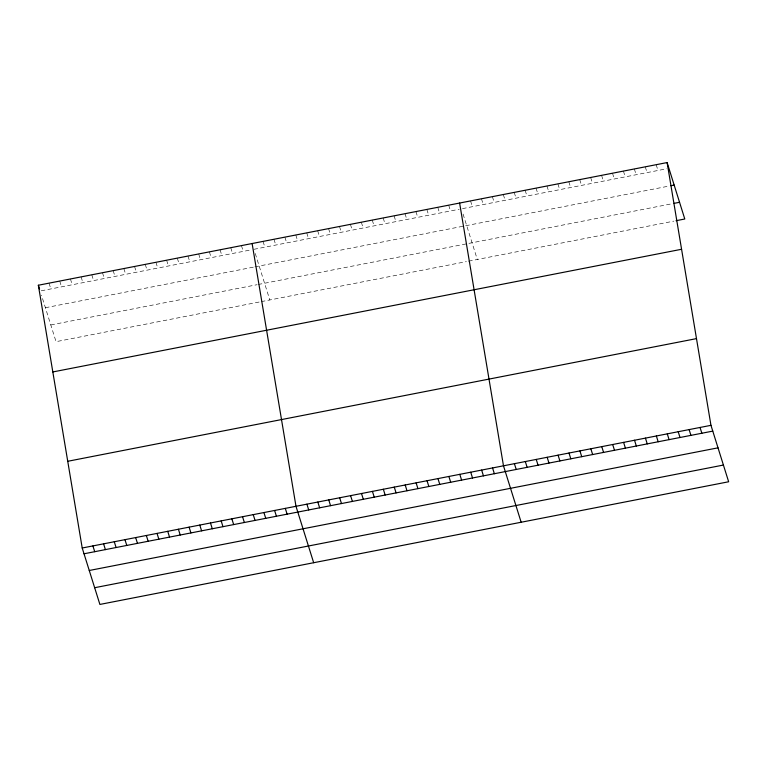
<?xml version="1.0" encoding="UTF-8"?>
<svg xmlns="http://www.w3.org/2000/svg" width="767" height="767" viewBox="0 0 767 767"><rect width="100%" height="100%" fill="white"/><g stroke="black" fill="none" stroke-linecap="round" stroke-linejoin="round"><path stroke-width="0.58" stroke-dasharray="3.83 2.88" d="M41.226 290.808L250.732 249.937M253.935 249.304L459.241 209.257M462.52 208.614L666.734 168.769M45.397 307.73L253.829 267.069M254.903 266.858L668.69 186.132M50.795 324.949L257.089 284.701M258.163 284.499L671.902 203.773M259.121 302.045L56.039 341.67L41.476 295.19M261.259 301.632L466.384 261.614M468.56 261.183L673.867 221.136M656.188 164.694L657.99 170.475M645.268 166.832L647.07 172.604M634.338 168.961L636.15 174.742M623.418 171.089L625.23 176.87M612.497 173.217L614.309 178.999M601.577 175.346L603.389 181.127M590.657 177.484L592.469 183.265M579.737 179.612L581.549 185.393M568.817 181.741L570.629 187.522M557.897 183.869L559.709 189.65M546.976 186.007L548.788 191.779M536.056 188.136L537.868 193.917M525.136 190.264L526.948 196.045M514.216 192.392L516.028 198.174M503.296 194.521L505.108 200.302M492.376 196.659L494.188 202.44M481.455 198.787L483.268 204.568M470.535 200.916L472.347 206.697M463.067 214.051L477.304 259.476M448.695 205.182L450.507 210.954M437.775 207.311L439.587 213.092M426.855 209.439L428.667 215.22M415.935 211.567L417.747 217.349M405.014 213.696L406.826 219.477M394.094 215.834L395.906 221.615M383.174 217.962L384.986 223.743M372.254 220.091L374.066 225.872M361.334 222.219L363.146 228M350.414 224.357L352.226 230.129M339.493 226.486L341.305 232.267M328.573 228.614L330.385 234.395M317.653 230.742L319.465 236.524M306.733 232.871L308.535 238.652M295.813 235.009L297.615 240.79M284.883 237.137L286.695 242.918M273.963 239.266L275.775 245.047M263.043 241.394L264.855 247.175M255.248 253.484L269.811 299.964M241.442 245.613L243.244 251.394M230.752 247.703L232.564 253.474M220.062 249.783L221.874 255.564M209.372 251.873L211.184 257.645M198.682 253.954L200.494 259.735M187.992 256.044L189.804 261.815M177.302 258.124L179.114 263.906M166.612 260.214L168.424 265.986M155.931 262.295L157.734 268.076M145.241 264.385L147.053 270.157M134.551 266.465L136.363 272.247M123.861 268.555L125.673 274.327M113.171 270.636L114.983 276.417M102.481 272.726L104.293 278.498M91.791 274.807L93.603 280.588M81.101 276.897L82.913 282.678M70.42 278.977L72.232 284.758M59.73 281.067L61.542 286.848M49.04 283.148L50.852 288.929"/><path stroke-width="1.15" d="M667.108 162.566L710.961 425.33L728.65 481.762L99.892 604.434L82.213 548.002L38.35 285.238L667.108 162.566L684.787 218.998L676.053 220.704M670.876 185.7L674.155 185.068M674.088 203.351L679.552 202.287M52.827 371.947L681.575 249.275M67.736 461.283L696.494 338.621M82.213 548.002L710.961 425.33M84.025 553.784L712.773 431.112M89.26 570.495L718.017 447.832M94.657 587.714L723.415 465.051M700.041 427.459L701.853 433.24M689.121 429.597L690.933 435.378M678.201 431.725L680.013 437.506M667.28 433.854L669.092 439.635M656.36 435.982L658.172 441.763M645.44 438.12L647.252 443.892M634.52 440.248L636.332 446.03M623.6 442.377L625.412 448.158M612.68 444.505L614.492 450.287M601.759 446.634L603.571 452.415M590.839 448.772L592.651 454.553M579.919 450.9L581.731 456.681M568.999 453.029L570.811 458.81M558.079 455.157L559.891 460.938M547.159 457.295L548.971 463.067M536.238 459.423L538.051 465.205M525.318 461.552L527.13 467.333M514.398 463.68L516.21 469.462M521.157 522.25L503.478 465.809L459.615 203.044M492.558 467.947L494.37 473.718M481.638 470.075L483.45 475.856M470.717 472.204L472.53 477.985M459.797 474.332L461.609 480.113M448.877 476.46L450.689 482.242M437.957 478.598L439.769 484.38M427.037 480.727L428.849 486.508M416.117 482.855L417.919 488.637M405.197 484.984L406.999 490.765M394.267 487.122L396.079 492.893M383.347 489.25L385.159 495.031M372.426 491.379L374.238 497.16M361.506 493.507L363.318 499.288M350.586 495.635L352.398 501.417M339.666 497.773L341.478 503.555M328.746 499.902L330.558 505.683M317.826 502.03L319.638 507.812M306.905 504.159L308.717 509.94M313.674 562.729L295.985 506.297L252.122 243.532M285.295 508.377L287.107 514.158M274.605 510.467L276.417 516.239M263.925 512.548L265.737 518.329M253.235 514.638L255.047 520.409M242.545 516.718L244.357 522.5M231.855 518.808L233.667 524.58M221.164 520.889L222.976 526.67M210.474 522.979L212.286 528.751M199.784 525.059L201.596 530.841M189.104 527.15L190.906 532.931M178.414 529.23L180.226 535.011M167.724 531.32L169.536 537.101M157.034 533.401L158.846 539.182M146.344 535.491L148.156 541.272M135.654 537.571L137.466 543.352M124.963 539.661L126.776 545.442M38.35 285.238L39.558 289.092M114.273 541.742L116.085 547.523M103.593 543.832L105.395 549.613M92.903 545.912L94.715 551.694"/></g></svg>
